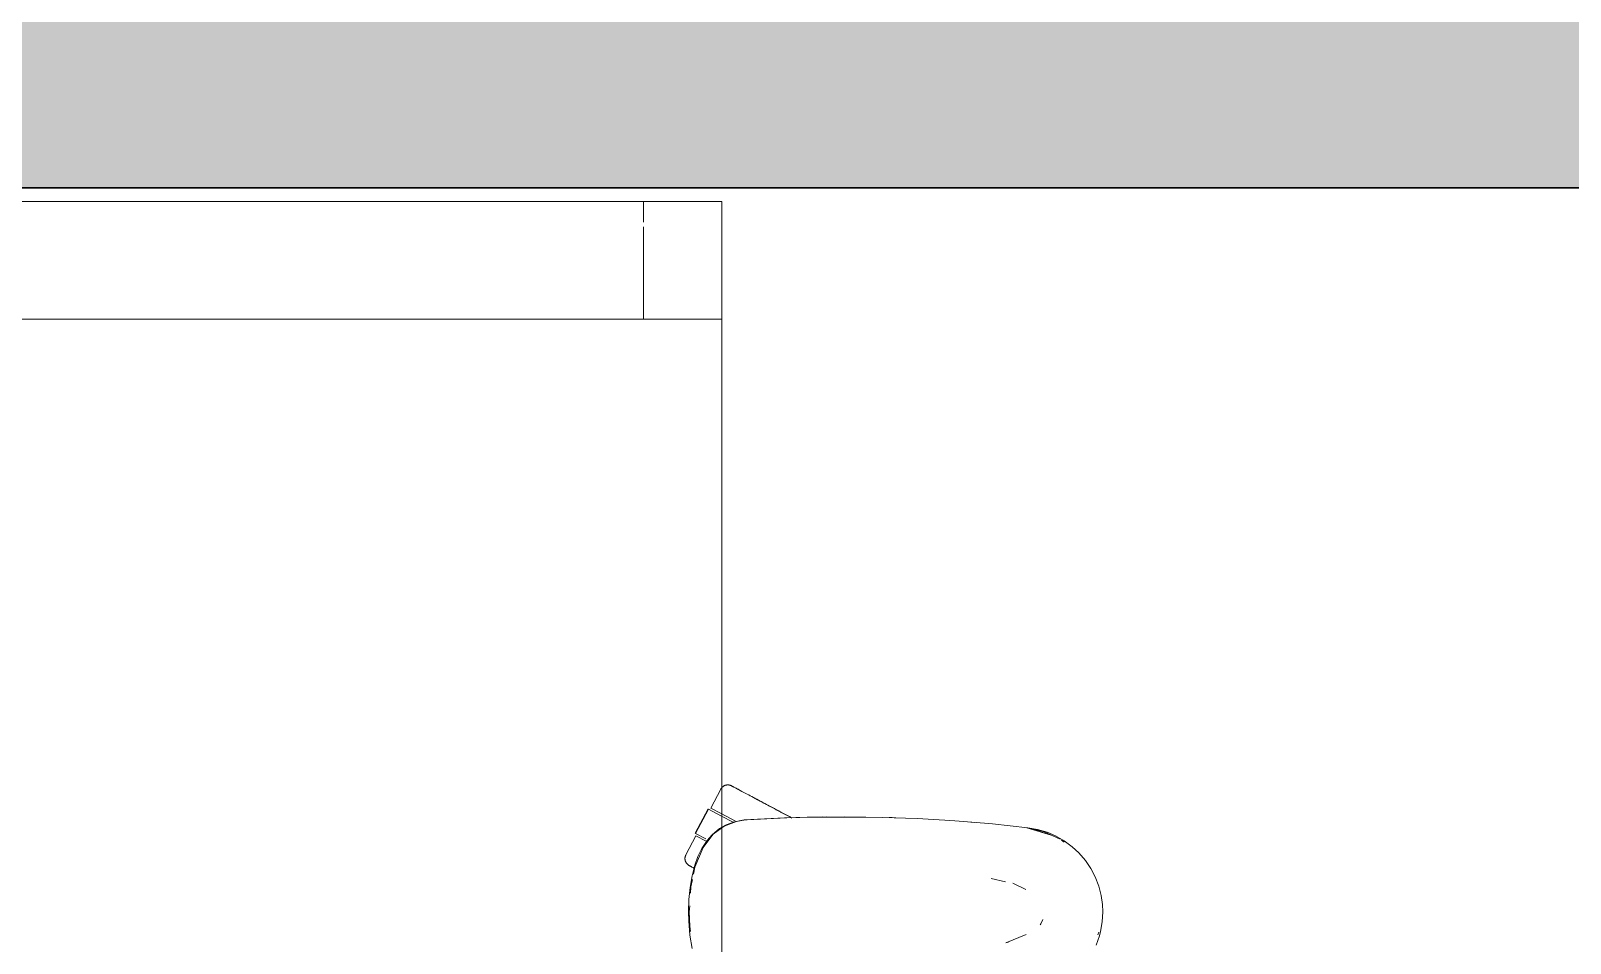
# Model space of a CAD drawing. Header units: millimetres. Extents: x 155927 to 326028, y -36033 to 97293.
# Drawn here: x 223112 to 223897, y 20491 to 20957 of the extents above; entities that cross this region are included whole.
import ezdxf

# ---------------------------------------------------------------- set-up
doc = ezdxf.new("R2010")
doc.units = ezdxf.units.MM
doc.header["$MEASUREMENT"] = 0
for name, color, linetype, lineweight in [('A-WALL-PATT', 7, 'CONTINUOUS', 9), ('G-IMPT', 8, 'CONTINUOUS', 9), ('I-FURN', 8, 'CONTINUOUS', 9), ('I-WALL', 7, 'CONTINUOUS', 9)]:
    doc.layers.add(name, color=color, linetype=linetype, lineweight=lineweight)

msp = doc.modelspace()

# ---------------------------------------------------------------- hatches: boundary and pattern name
at = {"layer": 'A-WALL-PATT'}
msp.add_hatch(color=256, dxfattribs=at).paths.add_polyline_path([(224748.83, 20876.61), (224748.83, 20978.61), (222523.89, 20978.61), (222523.89, 20876.61), (224507.32, 20876.61)], flags=0)

# ---------------------------------------------------------------- linework, layer by layer
at = {"layer": 'G-IMPT'}
for p, q in [((223463.27, 20549.89), (223459.53, 20546.81)), ((223464.46, 20550.28), (223460.04, 20547.01)), ((223464.46, 20550.57), (223463.27, 20549.89)), ((223466.7, 20551.84), (223464.46, 20550.57)), ((223465.67, 20551.18), (223464.46, 20550.28)), ((223471.86, 20553.59), (223465.67, 20551.18)), ((223466.7, 20551.84), (223470.34, 20553.24)), ((223471.69, 20553.61), (223470.34, 20553.24)), ((223471.69, 20553.61), (223474.08, 20554.05)), ((223471.86, 20553.59), (223475.71, 20554.17)), ((223475.73, 20554.3), (223474.08, 20554.05)), ((223497.51, 20555.39), (223475.73, 20554.3)), ((223496.3, 20555.35), (223475.73, 20554.3)), ((223475.73, 20554.3), (223477.33, 20554.42)), ((223497.51, 20555.39), (223477.33, 20554.42)), ((223517.7, 20555.85), (223496.3, 20555.35)), ((223507.87, 20555.69), (223496.3, 20555.35)), ((223496.3, 20555.35), (223497.51, 20555.39)), ((223517.7, 20555.85), (223497.51, 20555.39)), ((223507.87, 20555.69), (223527.09, 20555.9)), ((223517.7, 20555.85), (223507.87, 20555.69)), ((223537.88, 20555.81), (223507.87, 20555.69)), ((223515.66, 20555.83), (223513.75, 20555.76)), ((223517.7, 20555.82), (223515.66, 20555.83)), ((223537.88, 20555.81), (223517.7, 20555.85)), ((223537.88, 20555.81), (223527.09, 20555.9)), ((223537.88, 20555.81), (223546.3, 20555.64)), ((223558.06, 20555.26), (223546.3, 20555.64)), ((223551.24, 20555.51), (223549.74, 20555.52)), ((223553.17, 20555.4), (223551.24, 20555.51)), ((223558.06, 20555.26), (223564.08, 20555)), ((223578.22, 20554.19), (223564.08, 20555)), ((223583.31, 20553.87), (223578.22, 20554.19)), ((223583.31, 20553.87), (223598.37, 20552.62)), ((223591.5, 20553.21), (223593.17, 20553.05)), ((223598.37, 20552.62), (223602.5, 20552.27)), ((223602.5, 20552.27), (223620.42, 20550.37)), ((223619.91, 20550.37), (223632.37, 20546.54)), ((223619.91, 20550.37), (223623.23, 20549.45)), ((223620.42, 20550.37), (223625.47, 20549.47)), ((223628.88, 20548.32), (223620.48, 20550.24)), ((223632.37, 20546.54), (223623.23, 20549.45)), ((223630.33, 20548.01), (223625.47, 20549.47)), ((223628.88, 20548.32), (223636.95, 20544.59)), ((223454.2, 20539.72), (223456.86, 20543.77)), ((223460.04, 20547.01), (223454.83, 20540.22)), ((223456.86, 20543.77), (223459.53, 20546.81)), ((223634.57, 20546.2), (223630.33, 20548.01)), ((223634.57, 20546.2), (223639.01, 20543.68)), ((223639.05, 20542.99), (223637.73, 20544)), ((223643.1, 20540.69), (223639.01, 20543.68)), ((223643.1, 20540.69), (223646.53, 20537.52)), ((223450.63, 20531.32), (223452.22, 20535.65)), ((223450.66, 20530.2), (223452.99, 20535.83)), ((223454.2, 20539.72), (223452.22, 20535.65)), ((223454.83, 20540.22), (223452.99, 20535.83)), ((223649.85, 20533.69), (223646.53, 20537.52)), ((223652.69, 20529.52), (223649.85, 20533.69)), ((223448.21, 20519.9), (223449.21, 20525.84)), ((223450.63, 20531.32), (223449.21, 20525.84)), ((223450.66, 20530.2), (223449.95, 20526.74)), ((223652.69, 20529.52), (223654.87, 20525.36)), ((223654.87, 20525.36), (223656.71, 20520.64)), ((223448.21, 20519.9), (223447.64, 20513.75)), ((223448.62, 20520.24), (223448.42, 20517.04)), ((223449.39, 20523.99), (223448.62, 20520.24)), ((223601.71, 20524.4), (223609.14, 20522.83)), ((223619.54, 20518.79), (223612.76, 20522.06)), ((223657.97, 20515.78), (223656.71, 20520.64)), ((223447.46, 20507.42), (223447.64, 20513.75)), ((223448.02, 20510.52), (223447.83, 20507.42)), ((223657.97, 20515.78), (223658.62, 20511.26)), ((223658.79, 20507.42), (223658.62, 20511.26)), ((223447.55, 20502.91), (223447.46, 20507.42)), ((223447.55, 20502.91), (223448.12, 20495.59)), ((223448.06, 20500.25), (223447.83, 20507.42)), ((223627.16, 20501.37), (223626.86, 20500.92)), ((223628.17, 20503.59), (223627.16, 20501.37)), ((223658.49, 20502.38), (223657.61, 20497.43)), ((223658.79, 20507.42), (223658.49, 20502.38)), ((223448.06, 20500.25), (223448.46, 20497.47)), ((223449.24, 20488.83), (223448.12, 20495.59)), ((223609.21, 20491.7), (223619.63, 20495.84)), ((223655.34, 20490.53), (223657.05, 20495.3)), ((223656.25, 20495.74), (223656.68, 20497.15)), ((223657.61, 20497.43), (223657.05, 20495.3)), ((223609.21, 20491.7), (223610.65, 20491.99))]:
    msp.add_line(p, q, dxfattribs=at)
at = {"layer": 'I-FURN'}
for p, q in [((223424.46, 20869.61), (221904.46, 20869.61)), ((223464.46, 20869.61), (222664.46, 20869.61)), ((222664.46, 20869.61), (223464.46, 20869.61)), ((223029.46, 20869.61), (223464.46, 20869.61)), ((223464.46, 20869.61), (223424.46, 20869.61)), ((223424.46, 20869.61), (223424.46, 20859.03)), ((223424.46, 20869.61), (223424.46, 20859.03)), ((223464.46, 19469.61), (223464.46, 20869.61)), ((223464.46, 20869.61), (223464.46, 19469.61)), ((223464.46, 20809.61), (223464.46, 20869.61)), ((223464.46, 20869.61), (223464.46, 20809.61)), ((223424.46, 20856.72), (223424.46, 20809.61)), ((223424.46, 20856.72), (223424.46, 20809.61)), ((221904.46, 20809.61), (223424.46, 20809.61)), ((223464.46, 20809.61), (223029.46, 20809.61)), ((223424.46, 20809.61), (223464.46, 20809.61)), ((223465.45, 20571.65), (223465.59, 20571.73)), ((223465.59, 20571.73), (223465.73, 20571.8)), ((223465.73, 20571.8), (223465.88, 20571.86)), ((223465.88, 20571.86), (223466.03, 20571.92)), ((223466.03, 20571.92), (223466.18, 20571.98)), ((223466.18, 20571.98), (223466.33, 20572.03)), ((223466.33, 20572.03), (223466.49, 20572.07)), ((223466.49, 20572.07), (223466.65, 20572.1)), ((223466.65, 20572.1), (223466.81, 20572.13)), ((223466.81, 20572.13), (223466.97, 20572.15)), ((223466.97, 20572.15), (223467.13, 20572.17)), ((223467.13, 20572.17), (223467.29, 20572.18)), ((223467.29, 20572.18), (223467.45, 20572.18)), ((223467.45, 20572.18), (223467.61, 20572.18)), ((223467.61, 20572.18), (223467.77, 20572.17)), ((223467.77, 20572.17), (223467.93, 20572.16)), ((223467.93, 20572.16), (223468.09, 20572.13)), ((223468.09, 20572.13), (223468.25, 20572.11)), ((223468.25, 20572.11), (223468.41, 20572.07)), ((223468.41, 20572.07), (223468.56, 20572.03)), ((223468.56, 20572.03), (223468.72, 20571.98)), ((223468.72, 20571.98), (223468.87, 20571.93)), ((223468.87, 20571.93), (223469.02, 20571.87)), ((223469.02, 20571.87), (223469.16, 20571.8)), ((223469.16, 20571.8), (223469.31, 20571.73)), ((223469.31, 20571.73), (223469.35, 20571.71)), ((223469.35, 20571.71), (223469.37, 20571.7)), ((223469.4, 20571.69), (223469.35, 20571.71)), ((223469.35, 20571.71), (223469.35, 20571.71)), ((223469.37, 20571.7), (223469.43, 20571.67)), ((223469.48, 20571.64), (223469.4, 20571.69)), ((223469.43, 20571.67), (223469.53, 20571.62)), ((223463.9, 20570.05), (223458.75, 20560.36)), ((223463.9, 20570.05), (223463.98, 20570.19)), ((223463.98, 20570.19), (223464.06, 20570.32)), ((223464.06, 20570.32), (223464.15, 20570.46)), ((223464.15, 20570.46), (223464.24, 20570.59)), ((223464.24, 20570.59), (223464.34, 20570.72)), ((223464.34, 20570.72), (223464.45, 20570.84)), ((223464.45, 20570.84), (223464.56, 20570.96)), ((223464.56, 20570.96), (223464.67, 20571.07)), ((223464.67, 20571.07), (223464.79, 20571.18)), ((223464.79, 20571.18), (223464.92, 20571.28)), ((223464.92, 20571.28), (223465.04, 20571.38)), ((223465.04, 20571.38), (223465.17, 20571.48)), ((223465.17, 20571.48), (223465.31, 20571.56)), ((223465.31, 20571.56), (223465.45, 20571.65)), ((223469.6, 20571.58), (223469.48, 20571.64)), ((223469.53, 20571.62), (223469.67, 20571.54)), ((223469.76, 20571.49), (223469.6, 20571.58)), ((223469.67, 20571.54), (223469.85, 20571.45)), ((223469.96, 20571.39), (223469.76, 20571.49)), ((223469.85, 20571.45), (223470.07, 20571.33)), ((223470.2, 20571.26), (223469.96, 20571.39)), ((223470.07, 20571.33), (223470.33, 20571.19)), ((223470.48, 20571.11), (223470.2, 20571.26)), ((223470.33, 20571.19), (223470.62, 20571.03)), ((223470.8, 20570.94), (223470.48, 20571.11)), ((223470.62, 20571.03), (223470.96, 20570.86)), ((223471.16, 20570.75), (223470.8, 20570.94)), ((223470.96, 20570.86), (223471.33, 20570.66)), ((223471.55, 20570.54), (223471.16, 20570.75)), ((223471.33, 20570.66), (223471.74, 20570.44)), ((223471.98, 20570.31), (223471.55, 20570.54)), ((223471.74, 20570.44), (223472.19, 20570.2)), ((223472.44, 20570.07), (223471.98, 20570.31)), ((223472.19, 20570.2), (223472.67, 20569.95)), ((223472.95, 20569.8), (223472.44, 20570.07)), ((223472.67, 20569.95), (223473.19, 20569.67)), ((223473.48, 20569.52), (223472.95, 20569.8)), ((223473.19, 20569.67), (223473.74, 20569.38)), ((223474.05, 20569.21), (223473.48, 20569.52)), ((223473.74, 20569.38), (223474.32, 20569.07)), ((223474.65, 20568.89), (223474.05, 20569.21)), ((223475.29, 20568.56), (223474.65, 20568.89)), ((223475.95, 20568.2), (223475.29, 20568.56)), ((223476.64, 20567.83), (223475.95, 20568.2)), ((223477.37, 20567.45), (223476.64, 20567.83)), ((223478.12, 20567.05), (223477.37, 20567.45)), ((223478.89, 20566.64), (223478.12, 20567.05)), ((223479.69, 20566.21), (223478.89, 20566.64)), ((223480.52, 20565.77), (223479.69, 20566.21)), ((223480.07, 20566.01), (223480.9, 20565.57)), ((223481.36, 20565.32), (223480.52, 20565.77)), ((223480.9, 20565.57), (223481.76, 20565.11)), ((223482.23, 20564.86), (223481.36, 20565.32)), ((223481.76, 20565.11), (223482.64, 20564.65)), ((223483.12, 20564.39), (223482.23, 20564.86)), ((223482.64, 20564.65), (223483.53, 20564.17)), ((223484.02, 20563.91), (223483.12, 20564.39)), ((223483.53, 20564.17), (223484.45, 20563.68)), ((223484.95, 20563.42), (223484.02, 20563.91)), ((223457.45, 20559.92), (223450.88, 20547.56)), ((223451.05, 20547.46), (223457.62, 20559.83)), ((223457.62, 20559.83), (223464.32, 20556.27)), ((223464.03, 20557.55), (223458.75, 20560.36)), ((223471.41, 20553.63), (223464.03, 20557.55)), ((223464.32, 20556.27), (223470.13, 20553.18)), ((223484.45, 20563.68), (223485.38, 20563.19)), ((223485.88, 20562.92), (223484.95, 20563.42)), ((223485.38, 20563.19), (223486.32, 20562.69)), ((223486.84, 20562.41), (223485.88, 20562.92)), ((223486.32, 20562.69), (223487.28, 20562.18)), ((223487.8, 20561.9), (223486.84, 20562.41)), ((223487.28, 20562.18), (223488.25, 20561.66)), ((223488.77, 20561.38), (223487.8, 20561.9)), ((223488.25, 20561.66), (223489.23, 20561.14)), ((223489.76, 20560.86), (223488.77, 20561.38)), ((223489.23, 20561.14), (223490.21, 20560.62)), ((223490.75, 20560.33), (223489.76, 20560.86)), ((223490.21, 20560.62), (223491.21, 20560.09)), ((223491.75, 20559.8), (223490.75, 20560.33)), ((223491.21, 20560.09), (223492.21, 20559.56)), ((223492.75, 20559.27), (223491.75, 20559.8)), ((223492.21, 20559.56), (223493.21, 20559.03)), ((223493.75, 20558.74), (223492.75, 20559.27)), ((223493.21, 20559.03), (223494.21, 20558.49)), ((223494.76, 20558.2), (223493.75, 20558.74)), ((223494.21, 20558.49), (223495.22, 20557.96)), ((223495.76, 20557.67), (223494.76, 20558.2)), ((223495.22, 20557.96), (223496.22, 20557.42)), ((223496.76, 20557.14), (223495.76, 20557.67)), ((223496.22, 20557.42), (223497.22, 20556.89)), ((223497.76, 20556.6), (223496.76, 20557.14)), ((223497.22, 20556.89), (223498.22, 20556.36)), ((223498.76, 20556.08), (223497.76, 20556.6)), ((223498.22, 20556.36), (223499.21, 20555.83)), ((223499.74, 20555.55), (223498.76, 20556.08)), ((223499.21, 20555.83), (223500.2, 20555.31)), ((223451.24, 20546.23), (223446.09, 20536.55)), ((223456.34, 20544.65), (223451.05, 20547.46)), ((223456.43, 20543.47), (223451.24, 20546.23)), ((223445.61, 20534.65), (223445.62, 20534.81)), ((223445.62, 20534.49), (223445.61, 20534.65)), ((223445.62, 20534.81), (223445.63, 20534.97)), ((223445.63, 20534.33), (223445.62, 20534.49)), ((223445.63, 20534.97), (223445.64, 20535.13)), ((223445.64, 20534.17), (223445.63, 20534.33)), ((223445.64, 20535.13), (223445.66, 20535.29)), ((223445.67, 20534.01), (223445.64, 20534.17)), ((223445.66, 20535.29), (223445.69, 20535.45)), ((223445.7, 20533.85), (223445.67, 20534.01)), ((223445.69, 20535.45), (223445.73, 20535.61)), ((223445.73, 20533.69), (223445.7, 20533.85)), ((223445.73, 20535.61), (223445.77, 20535.76)), ((223445.77, 20533.53), (223445.73, 20533.69)), ((223445.77, 20535.76), (223445.82, 20535.92)), ((223445.82, 20533.38), (223445.77, 20533.53)), ((223445.82, 20535.92), (223445.87, 20536.07)), ((223445.88, 20533.23), (223445.82, 20533.38)), ((223445.87, 20536.07), (223445.93, 20536.22)), ((223445.94, 20533.08), (223445.88, 20533.23)), ((223445.93, 20536.22), (223445.99, 20536.36)), ((223446, 20532.93), (223445.94, 20533.08)), ((223445.99, 20536.36), (223446.07, 20536.51)), ((223446.07, 20532.79), (223446, 20532.93)), ((223446.07, 20536.51), (223446.09, 20536.55)), ((223446.15, 20532.65), (223446.07, 20532.79)), ((223446.23, 20532.51), (223446.15, 20532.65)), ((223446.32, 20532.37), (223446.23, 20532.51)), ((223446.42, 20532.24), (223446.32, 20532.37)), ((223446.52, 20532.12), (223446.42, 20532.24)), ((223446.62, 20531.99), (223446.52, 20532.12)), ((223446.73, 20531.87), (223446.62, 20531.99)), ((223446.84, 20531.76), (223446.73, 20531.87)), ((223446.96, 20531.65), (223446.84, 20531.76)), ((223447.08, 20531.54), (223446.96, 20531.65)), ((223447.21, 20531.44), (223447.08, 20531.54)), ((223447.34, 20531.35), (223447.21, 20531.44)), ((223447.47, 20531.26), (223447.34, 20531.35)), ((223447.61, 20531.18), (223447.47, 20531.26)), ((223447.75, 20531.1), (223447.61, 20531.18)), ((223447.76, 20531.09), (223447.75, 20531.1)), ((223447.75, 20531.1), (223447.77, 20531.09)), ((223447.8, 20531.07), (223447.76, 20531.09)), ((223447.77, 20531.09), (223447.83, 20531.05)), ((223447.88, 20531.03), (223447.8, 20531.07)), ((223447.83, 20531.05), (223447.93, 20531)), ((223448, 20530.96), (223447.88, 20531.03)), ((223447.93, 20531), (223448.07, 20530.93)), ((223448.17, 20530.88), (223448, 20530.96)), ((223448.07, 20530.93), (223448.25, 20530.83)), ((223448.37, 20530.77), (223448.17, 20530.88)), ((223448.25, 20530.83), (223448.47, 20530.71)), ((223448.61, 20530.64), (223448.37, 20530.77)), ((223448.47, 20530.71), (223448.73, 20530.58)), ((223448.89, 20530.49), (223448.61, 20530.64)), ((223448.73, 20530.58), (223449.03, 20530.42)), ((223449.2, 20530.33), (223448.89, 20530.49)), ((223449.03, 20530.42), (223449.36, 20530.24)), ((223449.56, 20530.14), (223449.2, 20530.33)), ((223449.36, 20530.24), (223449.74, 20530.04)), ((223449.95, 20529.93), (223449.56, 20530.14)), ((223449.74, 20530.04), (223450.15, 20529.82)), ((223450.38, 20529.7), (223449.95, 20529.93))]:
    msp.add_line(p, q, dxfattribs=at)
at = {"layer": 'I-WALL', "lineweight": 30}
msp.add_line((222523.89, 20876.61), (224748.83, 20876.61), dxfattribs=at)

doc.saveas('drawing.dxf')
